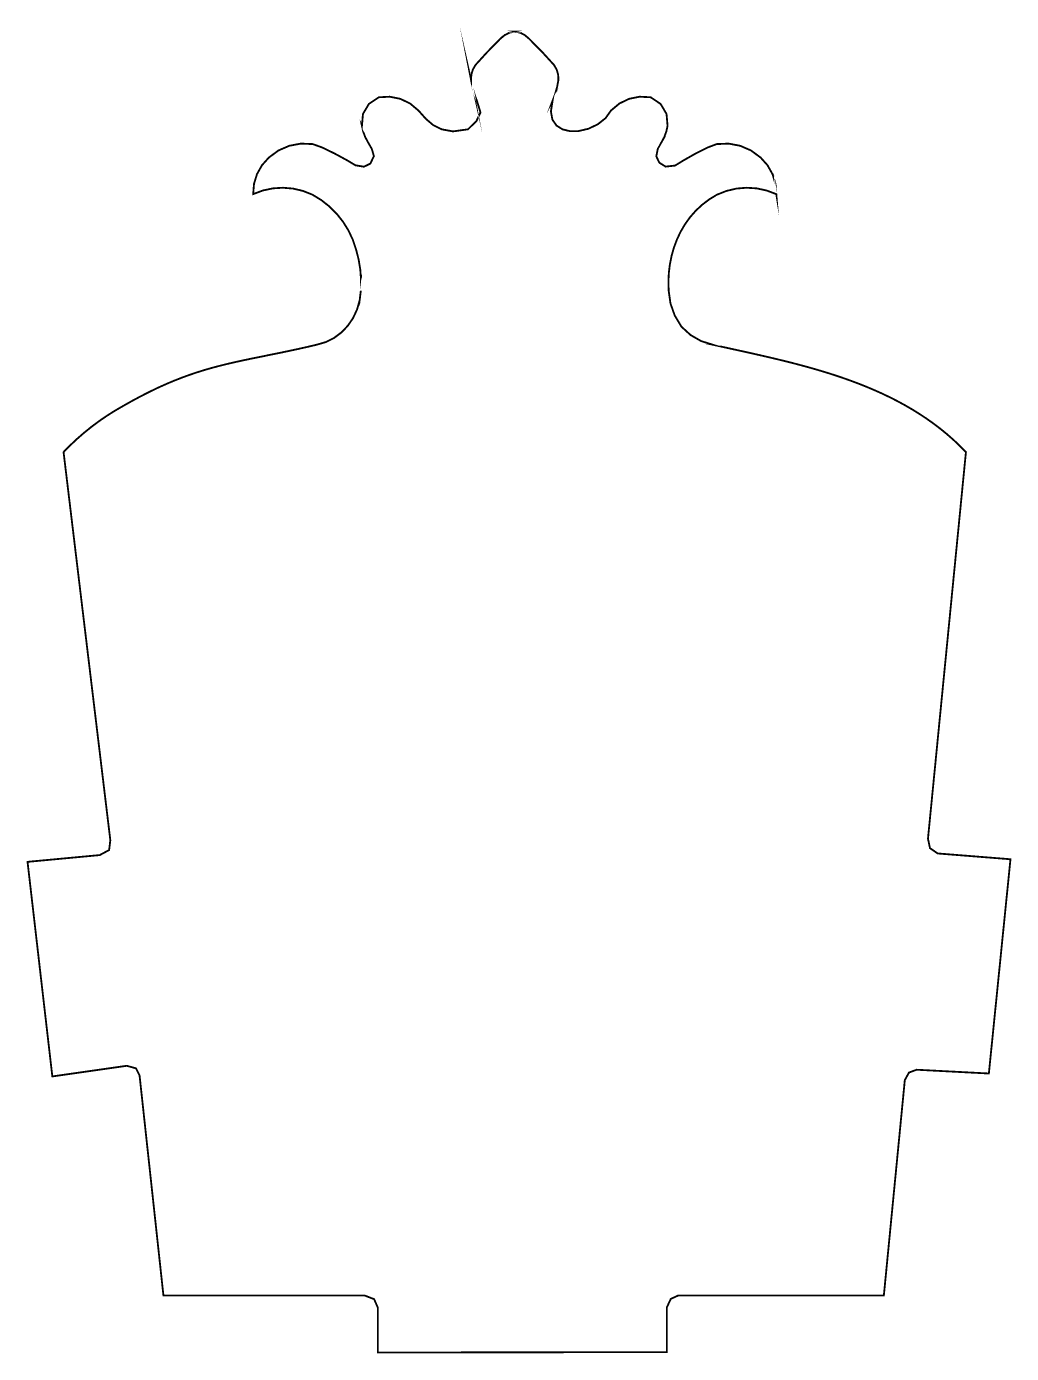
# Model space of a CAD drawing. Extents: x -0.78 to 0.84, y 1.25 to 3.43.
import ezdxf

# ---------------------------------------------------------------- set-up
doc = ezdxf.new("R2010")
doc.units = 0
doc.header["$LTSCALE"] = 0.000394
doc.layers.add('EBENE_1', color=7, linetype='CONTINUOUS')

msp = doc.modelspace()

# ---------------------------------------------------------------- linework, layer by layer
at = {"layer": 'EBENE_1', "color": 1, "linetype": 'CONTINUOUS', "const_width": 0.003}
msp.add_lwpolyline([(0.766768, 2.733382), (0.756646, 2.743657), (0.746232, 2.75347), (0.735539, 2.762835), (0.72458, 2.771769), (0.713369, 2.780284), (0.701919, 2.788397), (0.690243, 2.796121), (0.678356, 2.803473), (0.66627, 2.810467), (0.653998, 2.817117), (0.641555, 2.823438), (0.628953, 2.829446), (0.616206, 2.835155), (0.603328, 2.84058), (0.590331, 2.845736), (0.57723, 2.850637), (0.564037, 2.8553), (0.550765, 2.859737), (0.53743, 2.863965), (0.524043, 2.867998), (0.510618, 2.871851), (0.497168, 2.875538), (0.483708, 2.879075), (0.470249, 2.882477), (0.456807, 2.885758), (0.443394, 2.888934), (0.430023, 2.892018), (0.416708, 2.895026), (0.403462, 2.897973), (0.390299, 2.900873), (0.377233, 2.903742), (0.364275, 2.906595), (0.351441, 2.909445), (0.351441, 2.909445), (0.351449, 2.909445), (0.332121, 2.915476), (0.314677, 2.925514), (0.299748, 2.939193), (0.299748, 2.939197), (0.288857, 2.957362), (0.281834, 2.97723), (0.27889, 2.998201), (0.278894, 2.998217), (0.278475, 3.012647), (0.279129, 3.027036), (0.280859, 3.041289), (0.283667, 3.055311), (0.287557, 3.069008), (0.292533, 3.082284), (0.298596, 3.095047), (0.30575, 3.107199), (0.313999, 3.118648), (0.323345, 3.129299), (0.333791, 3.139056), (0.34534, 3.147825), (0.357996, 3.155512), (0.357996, 3.155508), (0.37373, 3.161791), (0.390038, 3.165635), (0.406648, 3.167036), (0.423283, 3.165992), (0.439671, 3.1625), (0.455535, 3.156555), (0.455539, 3.156531), (0.4542, 3.173369), (0.449318, 3.189339), (0.441129, 3.203893), (0.429866, 3.21648), (0.429854, 3.216488), (0.414102, 3.22811), (0.396369, 3.235823), (0.377368, 3.239408), (0.357811, 3.238646), (0.357807, 3.238646), (0.342715, 3.233043), (0.322843, 3.222992), (0.303372, 3.211962), (0.289484, 3.203425), (0.273937, 3.201654), (0.263626, 3.208043), (0.258618, 3.21848), (0.261122, 3.231197), (0.26711, 3.241654), (0.267091, 3.241634), (0.271664, 3.250121), (0.275005, 3.259139), (0.277067, 3.268555), (0.277071, 3.268567), (0.275382, 3.288065), (0.265645, 3.304535), (0.24937, 3.315413), (0.249366, 3.315417), (0.231408, 3.31636), (0.214037, 3.312875), (0.198055, 3.30523), (0.18426, 3.293693), (0.18426, 3.293689), (0.17533, 3.281179), (0.162402, 3.271005), (0.146995, 3.263738), (0.130626, 3.259949), (0.116984, 3.259825), (0.104705, 3.262788), (0.094748, 3.269046), (0.088068, 3.278809), (0.08562, 3.292289), (0.088362, 3.309693), (0.088339, 3.30965), (0.092463, 3.320604), (0.095652, 3.331856), (0.09789, 3.343343), (0.097894, 3.343382), (0.097574, 3.352237), (0.095147, 3.360696), (0.090724, 3.368378), (0.090724, 3.36839), (0.071476, 3.389492), (0.049224, 3.412008), (0.04922, 3.412008), (0.042507, 3.417557), (0.034746, 3.421384), (0.026256, 3.423335), (0.02626, 3.423335), (0.01777, 3.421391), (0.010007, 3.41757), (0.003291, 3.412028), (0.003291, 3.412031), (-0.018961, 3.389492), (-0.038181, 3.36839), (-0.038181, 3.368382), (-0.042605, 3.360701), (-0.045034, 3.352242), (-0.045358, 3.343386), (-0.045366, 3.343421), (-0.043142, 3.331942), (-0.039968, 3.320697), (-0.035862, 3.309748), (-0.035843, 3.309681), (-0.029963, 3.290502), (-0.03648, 3.276682), (-0.050421, 3.262862), (-0.075091, 3.259453), (-0.093308, 3.262775), (-0.107476, 3.269667), (-0.119615, 3.280012), (-0.131744, 3.293689), (-0.131744, 3.293693), (-0.145539, 3.305229), (-0.161521, 3.312873), (-0.178891, 3.316358), (-0.196846, 3.315417), (-0.21311, 3.304543), (-0.222844, 3.288084), (-0.224535, 3.268598), (-0.224539, 3.268606), (-0.222493, 3.25919), (-0.219165, 3.25017), (-0.214606, 3.241677), (-0.214594, 3.241654), (-0.20835, 3.230756), (-0.204913, 3.218858), (-0.210713, 3.206642), (-0.221173, 3.201512), (-0.235264, 3.203854), (-0.249419, 3.212324), (-0.269476, 3.223206), (-0.289933, 3.23311), (-0.305291, 3.238646), (-0.324848, 3.239414), (-0.34385, 3.235835), (-0.361584, 3.228129), (-0.377339, 3.216516), (-0.377339, 3.216512), (-0.388598, 3.203931), (-0.396789, 3.189384), (-0.401675, 3.173421), (-0.40302, 3.156591), (-0.40302, 3.156555), (-0.387157, 3.162498), (-0.37077, 3.16599), (-0.354135, 3.167033), (-0.337526, 3.165632), (-0.321218, 3.16179), (-0.305484, 3.155508), (-0.305461, 3.155496), (-0.291033, 3.146605), (-0.277846, 3.136189), (-0.266005, 3.124381), (-0.255614, 3.111312), (-0.246779, 3.097114), (-0.239603, 3.081919), (-0.234193, 3.065858), (-0.234193, 3.065858), (-0.234193, 3.06585), (-0.229931, 3.049234), (-0.2272, 3.032335), (-0.226013, 3.015259), (-0.226382, 2.99811), (-0.226378, 2.998142), (-0.228253, 2.982371), (-0.232514, 2.967365), (-0.238997, 2.953411), (-0.247536, 2.940795), (-0.257969, 2.929803), (-0.270131, 2.920722), (-0.283858, 2.913836), (-0.298984, 2.909433), (-0.298992, 2.909429), (-0.314615, 2.905779), (-0.329647, 2.902419), (-0.34414, 2.899301), (-0.358145, 2.896381), (-0.371716, 2.893614), (-0.384904, 2.890952), (-0.397761, 2.888352), (-0.41034, 2.885766), (-0.422692, 2.883149), (-0.434871, 2.880456), (-0.446926, 2.877641), (-0.458912, 2.874658), (-0.47088, 2.871462), (-0.482883, 2.868007), (-0.494971, 2.864247), (-0.507198, 2.860136), (-0.519616, 2.855629), (-0.532276, 2.85068), (-0.545231, 2.845244), (-0.558533, 2.839274), (-0.572234, 2.832726), (-0.586386, 2.825552), (-0.601041, 2.817709), (-0.616252, 2.80915), (-0.616252, 2.80915), (-0.616256, 2.80915), (-0.629732, 2.801365), (-0.642885, 2.793077), (-0.655701, 2.784297), (-0.668167, 2.775035), (-0.680269, 2.765302), (-0.691992, 2.755108), (-0.703325, 2.744465), (-0.714252, 2.733382), (-0.637496, 2.096634), (-0.639469, 2.08052), (-0.654839, 2.07224), (-0.773366, 2.061138), (-0.732669, 1.709154), (-0.610449, 1.726547), (-0.595362, 1.722406), (-0.589512, 1.710673), (-0.550331, 1.349689), (-0.21998, 1.349689), (-0.204504, 1.343713), (-0.198543, 1.329972), (-0.198543, 1.25615), (0.275858, 1.256898), (0.275953, 1.330398), (0.282366, 1.344142), (0.294492, 1.349689), (0.632051, 1.349689), (0.666461, 1.703091), (0.673315, 1.71548), (0.685874, 1.720106), (0.804402, 1.713909), (0.839874, 2.065406), (0.720409, 2.074909), (0.707768, 2.083614), (0.704476, 2.099181)], close=True, dxfattribs=at)

doc.saveas('drawing.dxf')
